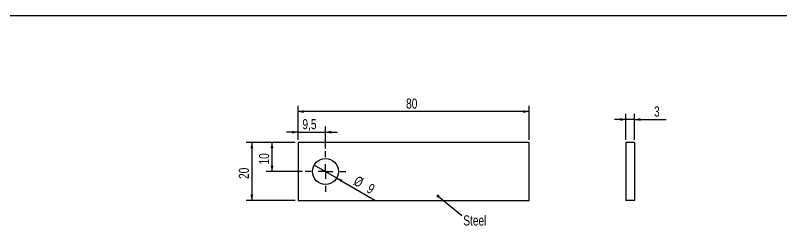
# Model space of a CAD drawing. Header units: millimetres. Extents: x 8 to 872, y 8 to 585.
# Drawn here: x 211.8 to 477.1, y 512.2 to 585 of the extents above; entities that cross this region are included whole.
import ezdxf

# ---------------------------------------------------------------- set-up
doc = ezdxf.new("R2010")
doc.units = ezdxf.units.MM
doc.linetypes.add('CENTERX2', pattern=[20.32, 12.7, -2.54, 2.54, -2.54])
for name, color, linetype in [('CENTERLINE', 4, 'CENTERX2'), ('DIMENSIONS', 2, 'Continuous'), ('TEXT', 2, 'Continuous')]:
    doc.layers.add(name, color=color, linetype=linetype)
doc.layers.add('OUTLINE', color=7, linetype='Continuous', lineweight=25)
doc.styles.add('SLDTEXTSTYLE0', font='TXT', dxfattribs={"width": 0.75})
doc.dimstyles.new('SLDDIMSTYLE11', dxfattribs={"dimtxt": 3.5, "dimasz": 2, "dimexe": 0, "dimexo": 0.0625, "dimgap": 0.875, "dimtad": 1, "dimrnd": 1e-09, "dimzin": 12, "dimdsep": 46, "dimtxsty": 'SLDTEXTSTYLE0', "dimsah": 1, "dimcen": 0.09, "dimadec": 0, "dimazin": 3, "dimtfac": 1, "dimtmove": 0, "dimatfit": 0, "dimfxl": 0, "dimfrac": 2, "dimtolj": 1, "dimtzin": 12, "dimarcsym": 0})
doc.dimstyles.new('SLDDIMSTYLE18', dxfattribs={"dimtxt": 0.18, "dimasz": 1, "dimexe": 0, "dimexo": 0.0625, "dimgap": 0, "dimtad": 0, "dimtih": 1, "dimtoh": 1, "dimdec": 0, "dimrnd": 1e-09, "dimzin": 0, "dimdsep": 46, "dimtxsty": 'Standard', "dimblk1": 'DOT', "dimblk2": 'DOT', "dimsah": 1, "dimcen": 0.09, "dimadec": 0, "dimazin": 0, "dimtfac": 1, "dimtdec": 0, "dimtofl": 0, "dimtmove": 0, "dimatfit": 3, "dimldrblk": 'DOT', "dimfxl": 0, "dimfrac": 2, "dimtolj": 1, "dimtzin": 0, "dimarcsym": 0})
doc.dimstyles.new('SLDDIMSTYLE2', dxfattribs={"dimtxt": 3.5, "dimasz": 2, "dimexe": 0, "dimexo": 0.0625, "dimgap": 0.875, "dimtad": 1, "dimrnd": 1e-09, "dimzin": 12, "dimdsep": 46, "dimtxsty": 'SLDTEXTSTYLE0', "dimsah": 1, "dimcen": 0.09, "dimadec": 0, "dimazin": 3, "dimtfac": 1, "dimtofl": 0, "dimtmove": 0, "dimatfit": 3, "dimfxl": 0, "dimfrac": 2, "dimtolj": 1, "dimtzin": 12, "dimarcsym": 0})
doc.dimstyles.new('SLDDIMSTYLE32', dxfattribs={"dimtxt": 3.5, "dimasz": 2, "dimexe": 0, "dimexo": 0.0625, "dimgap": 0.875, "dimtad": 1, "dimdec": 1, "dimrnd": 1e-09, "dimzin": 12, "dimdsep": 46, "dimtxsty": 'SLDTEXTSTYLE0', "dimblk1": 'NONE', "dimsah": 1, "dimcen": 0, "dimadec": 0, "dimazin": 3, "dimtfac": 1, "dimtdec": 1, "dimtmove": 0, "dimatfit": 3, "dimldrblk": 'NONE', "dimfxl": 0, "dimfrac": 2, "dimtolj": 1, "dimtzin": 12, "dimarcsym": 0})

# ---------------------------------------------------------------- blocks, each defined once
blk = doc.blocks.new('_D_92')
at = {"layer": 'DIMENSIONS'}
for p, q in [((309.68, 541.97), (309.68, 553.7)), ((389.68, 541.97), (389.68, 553.7)), ((389.68, 551.7), (309.68, 551.7))]:
    blk.add_line(p, q, dxfattribs=at)
for points in [[(309.68, 551.7), (311.68, 551.2), (311.68, 552.2)], [(389.68, 551.7), (387.68, 552.2), (387.68, 551.2)]]:
    blk.add_solid(points, dxfattribs=at)
at = {"layer": 'DIMENSIONS', "insert": (347.1, 556.21), "char_height": 3.5, "attachment_point": 1, "style": 'SLDTEXTSTYLE0'}
blk.add_mtext('80', dxfattribs=at)
blk = doc.blocks.new('_D_93')
at = {"layer": 'DIMENSIONS'}
for p, q in [((308.68, 540.97), (298.68, 540.97)), ((300.68, 530.97), (300.68, 540.97)), ((311.18, 530.97), (298.68, 530.97))]:
    blk.add_line(p, q, dxfattribs=at)
for points in [[(300.68, 540.97), (300.18, 538.97), (301.18, 538.97)], [(300.68, 530.97), (301.18, 532.97), (300.18, 532.97)]]:
    blk.add_solid(points, dxfattribs=at)
at = {"layer": 'DIMENSIONS', "insert": (296.17, 533.38), "char_height": 3.5, "attachment_point": 1, "rotation": 90, "style": 'SLDTEXTSTYLE0'}
blk.add_mtext('10', dxfattribs=at)
blk = doc.blocks.new('_D_94')
at = {"layer": 'DIMENSIONS'}
for p, q in [((308.68, 540.97), (291.68, 540.97)), ((293.68, 540.97), (293.68, 520.97)), ((308.68, 520.97), (291.68, 520.97))]:
    blk.add_line(p, q, dxfattribs=at)
for points in [[(293.68, 540.97), (293.18, 538.97), (294.18, 538.97)], [(293.68, 520.97), (294.18, 522.97), (293.18, 522.97)]]:
    blk.add_solid(points, dxfattribs=at)
at = {"layer": 'DIMENSIONS', "insert": (289.17, 528.38), "char_height": 3.5, "attachment_point": 1, "rotation": 90, "style": 'SLDTEXTSTYLE0'}
blk.add_mtext('20', dxfattribs=at)
blk = doc.blocks.new('_D_95')
at = {"layer": 'DIMENSIONS'}
for q in [(315.29, 533.22), (336.3, 521.09)]:
    blk.add_line((323.08, 528.72), q, dxfattribs=at)
blk.add_solid([(323.08, 528.72), (324.56, 527.28), (325.06, 528.15)], dxfattribs=at)
at = {"layer": 'DIMENSIONS', "char_height": 3.5, "attachment_point": 1, "rotation": 330, "style": 'SLDTEXTSTYLE0'}
for s, insert in [('%%c', (330.35, 529.67)), ('9', (334.92, 527.03))]:
    blk.add_mtext(s, dxfattribs=dict(at, insert=insert))
blk = doc.blocks.new('_NONE')
blk = doc.blocks.new('_D_96')
at = {"layer": 'DIMENSIONS'}
for p, q in [((309.68, 544.58), (305.68, 544.58)), ((309.68, 541.97), (309.68, 546.58)), ((309.68, 544.58), (319.18, 544.58)), ((319.18, 538.97), (319.18, 546.58)), ((319.18, 544.58), (323.18, 544.58))]:
    blk.add_line(p, q, dxfattribs=at)
for points in [[(309.68, 544.58), (307.68, 545.08), (307.68, 544.08)], [(319.18, 544.58), (321.18, 544.08), (321.18, 545.08)]]:
    blk.add_solid(points, dxfattribs=at)
at = {"layer": 'DIMENSIONS', "insert": (311.2, 549.09), "char_height": 3.5, "attachment_point": 1, "style": 'SLDTEXTSTYLE0'}
blk.add_mtext('9,5', dxfattribs=at)
blk = doc.blocks.new('_DOT')
at = {"color": 0, "linetype": 'ByBlock', "lineweight": -2}
blk.add_line((-0.5, 0), (-1, 0), dxfattribs=at)
at = {"color": 0, "linetype": 'ByBlock', "const_width": 0.5}
blk.add_lwpolyline([(-0.25, 0, 1), (0.25, 0, 1)], format="xyb", close=True, dxfattribs=at)
blk = doc.blocks.new('SW_CENTERMARKSYMBOL_3')
at = {"layer": 'CENTERLINE', "color": 0}
for p, q in [((0, 5), (0, 7)), ((-5, 0), (-7, 0)), ((0, 0), (-2.5, 0)), ((0, 0), (0, 2.5)), ((0, 0), (0, -2.5)), ((0, 0), (2.5, 0)), ((5, 0), (7, 0)), ((0, -5), (0, -7))]:
    blk.add_line(p, q, dxfattribs=at)
blk = doc.blocks.new('_D_97')
at = {"layer": 'DIMENSIONS'}
for p, q in [((423.23, 541.97), (423.23, 550.97)), ((426.23, 541.97), (426.23, 550.97)), ((423.23, 548.97), (419.23, 548.97)), ((426.23, 548.97), (423.23, 548.97)), ((426.23, 548.97), (437.11, 548.97))]:
    blk.add_line(p, q, dxfattribs=at)
for points in [[(423.23, 548.97), (421.23, 549.47), (421.23, 548.47)], [(426.23, 548.97), (428.23, 548.47), (428.23, 549.47)]]:
    blk.add_solid(points, dxfattribs=at)
at = {"layer": 'DIMENSIONS', "insert": (432.94, 553.48), "char_height": 3.5, "attachment_point": 1, "style": 'SLDTEXTSTYLE0'}
blk.add_mtext('3', dxfattribs=at)

msp = doc.modelspace()

# ---------------------------------------------------------------- linework, layer by layer
at = {"layer": 'OUTLINE'}
for p, q in [((8, 585), (832, 585)), ((309.68373, 540.96579), (309.68373, 520.96579)), ((389.68373, 540.96579), (309.68373, 540.96579)), ((389.68373, 520.96579), (389.68373, 540.96579)), ((426.22693, 540.96579), (423.22693, 540.96579)), ((423.22693, 540.96579), (423.22693, 520.96579)), ((426.22693, 540.96579), (426.22693, 520.96579)), ((309.68373, 520.96579), (389.68373, 520.96579)), ((426.22693, 520.96579), (423.22693, 520.96579))]:
    msp.add_line(p, q, dxfattribs=at)
msp.add_circle((319.18373, 530.96579), 4.5, dxfattribs=at)

# ---------------------------------------------------------------- block references
at = {"layer": 'CENTERLINE'}
msp.add_blockref('SW_CENTERMARKSYMBOL_3', (319.18373, 530.96579), dxfattribs=at)

# ---------------------------------------------------------------- texts
at = {"layer": 'TEXT', "insert": (366.89489, 515.78469), "char_height": 3.5, "attachment_point": 1, "style": 'SLDTEXTSTYLE0'}
msp.add_mtext('Steel', dxfattribs=at)

# ---------------------------------------------------------------- dimensions: what is measured, and where the dimension line sits
at = {"layer": 'DIMENSIONS'}
for base, p1, p2, angle, picture, middle in [((309.68373, 551.6962), (389.68373, 540.96579), (309.68373, 540.96579), 0, '_D_92', (349.68373, 551.6962)), ((293.68373, 520.96579), (309.68373, 540.96579), (309.68373, 520.96579), 90, '_D_94', (293.68373, 530.96579)), ((300.68373, 540.96579), (312.18373, 530.96579), (309.68373, 540.96579), 90, '_D_93', (300.68373, 535.96579))]:
    dim = msp.add_linear_dim(base=base, p1=p1, p2=p2, angle=angle, dimstyle='SLDDIMSTYLE2', dxfattribs=at)
    dim.commit()
    dim.dimension.update_dxf_attribs({"geometry": picture, "text_midpoint": middle, "dimtype": 160})
for base, p1, p2, picture, middle in [((423.22693, 548.96579), (426.22693, 540.96579), (423.22693, 540.96579), '_D_97', (434.22693, 548.96579)), ((319.18373, 544.57638), (309.68373, 540.96579), (319.18373, 537.96579), '_D_96', (314.43373, 544.57638))]:
    dim = msp.add_linear_dim(base=base, p1=p1, p2=p2, dimstyle='SLDDIMSTYLE11', dxfattribs=at)
    dim.commit()
    dim.dimension.update_dxf_attribs({"geometry": picture, "text_midpoint": middle, "dimtype": 160})
dim = msp.add_diameter_dim_2p(p1=(315.28662, 533.21579), p2=(323.08085, 528.71579), dimstyle='SLDDIMSTYLE32', dxfattribs=at)
dim.commit()
dim.dimension.update_dxf_attribs({"geometry": '_D_95', "text_midpoint": (331.74345, 523.71445), "dimtype": 163})

# ---------------------------------------------------------------- leaders
at = {"layer": 'TEXT'}
msp.add_leader([(358.16758, 522.44549), (366.36391, 515.80727)], dimstyle='SLDDIMSTYLE18', dxfattribs=at)

doc.saveas('drawing.dxf')
